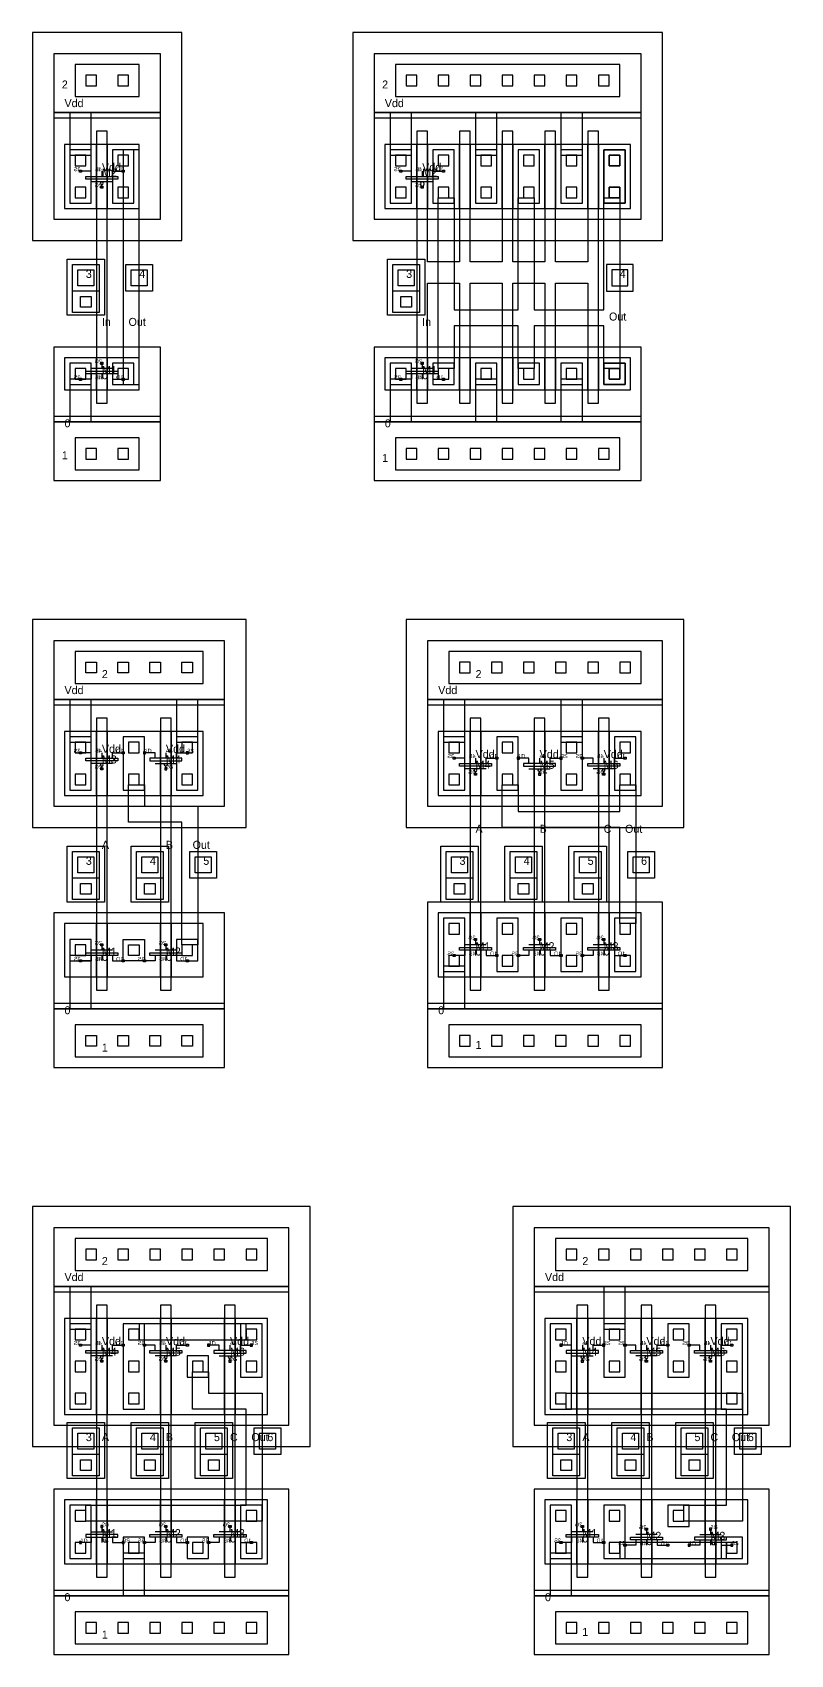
# Model space of a CAD drawing. Extents: x -4 to 794, y 0 to 644.
# Drawn here: x 6 to 148, y 340 to 644 of the extents above; entities that cross this region are included whole.
import ezdxf

# ---------------------------------------------------------------- set-up
doc = ezdxf.new("R2010")
doc.units = 0
for name, color, linetype in [('LAYER1', 7, 'CONTINUOUS'), ('LAYER10', 7, 'CONTINUOUS'), ('LAYER25', 7, 'CONTINUOUS'), ('LAYER4', 7, 'CONTINUOUS'), ('LAYER42', 7, 'CONTINUOUS'), ('LAYER43', 7, 'CONTINUOUS'), ('LAYER44', 7, 'CONTINUOUS'), ('LAYER45', 7, 'CONTINUOUS'), ('LAYER46', 7, 'CONTINUOUS'), ('LAYER49', 7, 'CONTINUOUS'), ('LAYER5', 7, 'CONTINUOUS'), ('LAYER50', 7, 'CONTINUOUS'), ('LAYER51', 7, 'CONTINUOUS'), ('LAYER6', 7, 'CONTINUOUS'), ('LAYER8', 7, 'CONTINUOUS'), ('LAYER9', 7, 'CONTINUOUS')]:
    doc.layers.add(name, color=color, linetype=linetype)

# ---------------------------------------------------------------- blocks, each defined once
blk = doc.blocks.new('CCM1_1')
at = {"layer": 'LAYER25'}
blk.add_lwpolyline([(-1, -1), (1, -1), (1, 1), (-1, 1), (-1, -1)], dxfattribs=at)
at = {"layer": 'LAYER49'}
blk.add_lwpolyline([(-2, -2), (2, -2), (2, 2), (-2, 2), (-2, -2)], dxfattribs=at)
blk = doc.blocks.new('CCM1_2')
at = {"layer": 'LAYER25'}
for points in [[(-1, 5), (1, 5), (1, 7), (-1, 7), (-1, 5)], [(-1, -1), (1, -1), (1, 1), (-1, 1), (-1, -1)]]:
    blk.add_lwpolyline(points, dxfattribs=at)
at = {"layer": 'LAYER49'}
blk.add_lwpolyline([(-2, -2), (2, -2), (2, 8), (-2, 8), (-2, -2)], dxfattribs=at)
blk = doc.blocks.new('CCM1_3')
at = {"layer": 'LAYER25'}
for points in [[(-1, 11), (1, 11), (1, 13), (-1, 13), (-1, 11)], [(-1, 5), (1, 5), (1, 7), (-1, 7), (-1, 5)], [(-1, -1), (1, -1), (1, 1), (-1, 1), (-1, -1)]]:
    blk.add_lwpolyline(points, dxfattribs=at)
at = {"layer": 'LAYER49'}
blk.add_lwpolyline([(-2, -2), (2, -2), (2, 14), (-2, 14), (-2, -2)], dxfattribs=at)
blk = doc.blocks.new('CCONT')
at = {"layer": 'LAYER25'}
blk.add_lwpolyline([(-1, -1), (1, -1), (1, 1), (-1, 1), (-1, -1)], dxfattribs=at)
blk = doc.blocks.new('CONT')
at = {"layer": 'LAYER25'}
blk.add_lwpolyline([(-1, -1), (1, -1), (1, 1), (-1, 1), (-1, -1)], dxfattribs=at)
blk = doc.blocks.new('M1V1M2')
at = {"layer": 'LAYER49'}
blk.add_lwpolyline([(-2.5, -2.5), (2.5, -2.5), (2.5, 2.5), (-2.5, 2.5), (-2.5, -2.5)], dxfattribs=at)
at = {"layer": 'LAYER50'}
blk.add_lwpolyline([(-1.5, -1.5), (1.5, -1.5), (1.5, 1.5), (-1.5, 1.5), (-1.5, -1.5)], dxfattribs=at)
at = {"layer": 'LAYER51'}
blk.add_lwpolyline([(-2.5, -2.5), (2.5, -2.5), (2.5, 2.5), (-2.5, 2.5), (-2.5, -2.5)], dxfattribs=at)
blk = doc.blocks.new('NMOS2X12_TOK')
at = {"layer": 'LAYER1'}
for points in [[(-2, 0), (-2, -1), (-4, -1)], [(-3, 0), (3, 0), (3, 0.5), (-3, 0.5), (-3, 0)], [(-2, 1), (2, 1)], [(0, 2), (0, 1)], [(0, 0), (0, -1)], [(2, 0), (2, -1), (4, -1)]]:
    blk.add_lwpolyline(points, dxfattribs=at)
at = {"layer": 'LAYER8'}
blk.add_lwpolyline([(-0.2, 1.8), (0.2, 1.8), (0.2, 2.2), (-0.2, 2.2), (-0.2, 1.8)], dxfattribs=at)
at = {"layer": 'LAYER9'}
for points in [[(-4.2, -1.2), (-3.8, -1.2), (-3.8, -0.8), (-4.2, -0.8), (-4.2, -1.2)], [(3.8, -1.2), (4.2, -1.2), (4.2, -0.8), (3.8, -0.8), (3.8, -1.2)]]:
    blk.add_lwpolyline(points, dxfattribs=at)
at = {"layer": 'LAYER5'}
for s, p in [('2G', (0, 2)), ('1D', (-4, -1)), ('4B', (0, -1)), ('3S', (4, -1))]:
    blk.add_text(s, height=0.75, dxfattribs=at).set_placement(p)
blk = doc.blocks.new('P1CCM1V1M2')
at = {"layer": 'LAYER25'}
blk.add_lwpolyline([(-1, -5.5), (1, -5.5), (1, -3.5), (-1, -3.5), (-1, -5.5)], dxfattribs=at)
at = {"layer": 'LAYER46'}
blk.add_lwpolyline([(-3.5, -7), (3.5, -7), (3.5, 3.5), (-3.5, 3.5), (-3.5, -7)], dxfattribs=at)
at = {"layer": 'LAYER49'}
blk.add_lwpolyline([(-2.5, -6.5), (2.5, -6.5), (2.5, 2.5), (-2.5, 2.5), (-2.5, -6.5)], dxfattribs=at)
at = {"layer": 'LAYER50'}
blk.add_lwpolyline([(-1.5, -1.5), (1.5, -1.5), (1.5, 1.5), (-1.5, 1.5), (-1.5, -1.5)], dxfattribs=at)
at = {"layer": 'LAYER51'}
blk.add_lwpolyline([(-2.5, -2.5), (2.5, -2.5), (2.5, 2.5), (-2.5, 2.5), (-2.5, -2.5)], dxfattribs=at)
blk = doc.blocks.new('PMOS2X18_TOK')
at = {"layer": 'LAYER1'}
for points in [[(-2, 0), (-2, 1), (-4, 1)], [(-3, -0.5), (3, -0.5), (3, 0), (-3, 0), (-3, -0.5)], [(0, 1), (0, 0)], [(2, 0), (2, 1), (4, 1)], [(-2, -1), (2, -1)], [(0, -1.5), (-0.18, -1.43), (-0.25, -1.25), (-0.18, -1.07), (0, -1), (0.18, -1.07), (0.25, -1.25), (0.18, -1.43), (0, -1.5)], [(0, -2), (0, -1.5)]]:
    blk.add_lwpolyline(points, dxfattribs=at)
at = {"layer": 'LAYER10'}
for points in [[(-4.2, 0.8), (-3.8, 0.8), (-3.8, 1.2), (-4.2, 1.2), (-4.2, 0.8)], [(3.8, 0.8), (4.2, 0.8), (4.2, 1.2), (3.8, 1.2), (3.8, 0.8)]]:
    blk.add_lwpolyline(points, dxfattribs=at)
at = {"layer": 'LAYER8'}
blk.add_lwpolyline([(-0.2, -2.2), (0.2, -2.2), (0.2, -1.8), (-0.2, -1.8), (-0.2, -2.2)], dxfattribs=at)
at = {"layer": 'LAYER5'}
for s, p in [('1D', (-4, 1)), ('4B', (0, 1)), ('3S', (4, 1)), ('2G', (0, -2))]:
    blk.add_text(s, height=0.75, dxfattribs=at).set_placement(p)
blk = doc.blocks.new('1A2ON1')
at = {"layer": 'LAYER10'}
for points in [[(2, 45), (8, 45), (8, 63), (2, 63), (2, 45)], [(10, 45), (20, 45), (20, 63), (10, 63), (10, 45)], [(22, 45), (32, 45), (32, 63), (22, 63), (22, 45)], [(34, 45), (40, 45), (40, 63), (34, 63), (34, 45)]]:
    blk.add_lwpolyline(points, dxfattribs=at)
at = {"layer": 'LAYER42'}
blk.add_lwpolyline([(-4, 39), (48, 39), (48, 84), (-4, 84), (-4, 39)], dxfattribs=at)
at = {"layer": 'LAYER43'}
for points in [[(4, 72), (40, 72), (40, 78), (4, 78), (4, 72)], [(2, 63), (2, 45), (40, 45), (40, 51), (40, 63), (2, 63)], [(2, 17), (40, 17), (40, 29), (2, 29), (2, 17)], [(4, 2), (40, 2), (40, 8), (4, 8), (4, 2)]]:
    blk.add_lwpolyline(points, dxfattribs=at)
at = {"layer": 'LAYER44'}
for points in [[(0, 43), (44, 43), (44, 69), (0, 69), (0, 43)], [(0, 0), (44, 0), (44, 11), (0, 11), (0, 0)]]:
    blk.add_lwpolyline(points, dxfattribs=at)
at = {"layer": 'LAYER45'}
for points in [[(0, 69), (44, 69), (44, 80), (0, 80), (0, 69)], [(0, 11), (44, 11), (44, 31), (0, 31), (0, 11)]]:
    blk.add_lwpolyline(points, dxfattribs=at)
at = {"layer": 'LAYER46'}
for points in [[(8, 65.5), (8, 14.5), (10, 14.5), (10, 65.5), (8, 65.5)], [(22, 65.5), (20, 65.5), (20, 14.5), (22, 14.5), (22, 65.5)], [(34, 65.5), (32, 65.5), (32, 14.5), (34, 14.5), (34, 65.5)]]:
    blk.add_lwpolyline(points, dxfattribs=at)
at = {"layer": 'LAYER49'}
for points in [[(0, 68), (44, 68), (44, 80), (0, 80), (0, 68)], [(13, 61), (17, 61), (17, 69), (13, 69), (13, 61)], [(6, 49), (39, 49), (39, 25), (28, 25), (28, 28), (36, 28), (36, 46), (6, 46), (6, 49)], [(3, 11), (7, 11), (7, 19), (3, 19), (3, 11)], [(16, 18), (36, 18), (36, 21), (16, 21), (16, 18)], [(0, 0), (44, 0), (44, 12), (0, 12), (0, 0)]]:
    blk.add_lwpolyline(points, dxfattribs=at)
at = {"layer": 'LAYER9'}
for points in [[(2, 17), (8, 17), (8, 29), (2, 29), (2, 17)], [(10, 17), (20, 17), (20, 29), (10, 29), (10, 17)], [(22, 17), (32, 17), (32, 29), (22, 29), (22, 17)], [(34, 17), (40, 17), (40, 29), (34, 29), (34, 17)]]:
    blk.add_lwpolyline(points, dxfattribs=at)
for name, p in [('CCONT', (7, 75)), ('CONT', (13, 75)), ('CONT', (19, 75)), ('CONT', (25, 75)), ('CONT', (31, 75)), ('CONT', (37, 75)), ('CCM1_3', (5, 48)), ('CCM1_2', (15, 54)), ('CCM1_2', (27, 54)), ('CCM1_3', (37, 48)), ('PMOS2X18_TOK', (9, 57)), ('CCM1_2', (5, 20)), ('CCM1_2', (15, 20)), ('CCM1_1', (27, 26)), ('NMOS2X12_TOK', (33, 21.5)), ('CCM1_1', (37, 20)), ('CCONT', (7, 5)), ('CONT', (13, 5)), ('CONT', (19, 5)), ('CONT', (25, 5)), ('CONT', (31, 5)), ('CONT', (37, 5))]:
    blk.add_blockref(name, p)
at = {"xscale": -1}
for name, p in [('PMOS2X18_TOK', (21, 57)), ('PMOS2X18_TOK', (33, 57)), ('P1CCM1V1M2', (6, 40)), ('P1CCM1V1M2', (18, 40)), ('P1CCM1V1M2', (30, 40)), ('M1V1M2', (40, 40)), ('NMOS2X12_TOK', (9, 22)), ('NMOS2X12_TOK', (21, 21.5))]:
    blk.add_blockref(name, p, dxfattribs=at)
at = {"layer": 'LAYER4'}
for s, p in [('Vdd', (2, 70)), ('Vdd', (9, 58)), ('Vdd', (21, 58)), ('Vdd', (33, 58)), ('A', (9, 40)), ('B', (21, 40)), ('C', (33, 40)), ('Out', (37, 40)), ('0', (9, 21)), ('0', (21, 20.5)), ('0', (33, 20.5)), ('0', (2, 10))]:
    blk.add_text(s, height=1.5, dxfattribs=at).set_placement(p)
at = {"layer": 'LAYER5'}
for s, p in [('2', (9, 73)), ('3', (6, 40)), ('4', (18, 40)), ('5', (30, 40)), ('6', (40, 40)), ('1', (9, 3.5))]:
    blk.add_text(s, height=1.5, dxfattribs=at).set_placement(p)
at = {"layer": 'LAYER6'}
for s, p in [('M4', (9, 56)), ('M5', (21, 56)), ('M6', (33, 56)), ('M1', (9, 22)), ('M2', (21, 21.5)), ('M3', (33, 21.5))]:
    blk.add_text(s, height=1.5, dxfattribs=at).set_placement(p)
blk = doc.blocks.new('1O2AN1')
at = {"layer": 'LAYER10'}
for points in [[(2, 45), (8, 45), (8, 63), (2, 63), (2, 45)], [(10, 45), (20, 45), (20, 63), (10, 63), (10, 45)], [(22, 45), (32, 45), (32, 63), (22, 63), (22, 45)], [(34, 45), (40, 45), (40, 63), (34, 63), (34, 45)]]:
    blk.add_lwpolyline(points, dxfattribs=at)
at = {"layer": 'LAYER42'}
blk.add_lwpolyline([(-4, 39), (48, 39), (48, 84), (-4, 84), (-4, 39)], dxfattribs=at)
at = {"layer": 'LAYER43'}
for points in [[(4, 72), (40, 72), (40, 78), (4, 78), (4, 72)], [(2, 45), (40, 45), (40, 63), (2, 63), (2, 45)], [(2, 17), (40, 17), (40, 29), (2, 29), (2, 17)], [(4, 2), (40, 2), (40, 8), (4, 8), (4, 2)]]:
    blk.add_lwpolyline(points, dxfattribs=at)
at = {"layer": 'LAYER44'}
for points in [[(0, 43), (44, 43), (44, 69), (0, 69), (0, 43)], [(0, 0), (44, 0), (44, 11), (0, 11), (0, 0)]]:
    blk.add_lwpolyline(points, dxfattribs=at)
at = {"layer": 'LAYER45'}
for points in [[(0, 69), (44, 69), (44, 80), (0, 80), (0, 69)], [(0, 11), (44, 11), (44, 31), (0, 31), (0, 11)]]:
    blk.add_lwpolyline(points, dxfattribs=at)
at = {"layer": 'LAYER46'}
for points in [[(8, 65.5), (8, 14.5), (10, 14.5), (10, 65.5), (8, 65.5)], [(22, 65.5), (20, 65.5), (20, 14.5), (22, 14.5), (22, 65.5)], [(34, 65.5), (32, 65.5), (32, 14.5), (34, 14.5), (34, 65.5)]]:
    blk.add_lwpolyline(points, dxfattribs=at)
at = {"layer": 'LAYER49'}
for points in [[(0, 68), (44, 68), (44, 80), (0, 80), (0, 68)], [(3, 61), (7, 61), (7, 69), (3, 69), (3, 61)], [(16, 59), (36, 59), (36, 62), (16, 62), (16, 59)], [(26, 53), (29, 53), (29, 49), (39, 49), (39, 25), (6, 25), (6, 28), (36, 28), (36, 46), (26, 46), (26, 53)], [(13, 11), (17, 11), (17, 19), (13, 19), (13, 11)], [(0, 0), (44, 0), (44, 12), (0, 12), (0, 0)]]:
    blk.add_lwpolyline(points, dxfattribs=at)
at = {"layer": 'LAYER9'}
for points in [[(2, 17), (8, 17), (8, 29), (2, 29), (2, 17)], [(10, 17), (20, 17), (20, 29), (10, 29), (10, 17)], [(22, 17), (32, 17), (32, 29), (22, 29), (22, 17)], [(34, 17), (40, 17), (40, 29), (34, 29), (34, 17)]]:
    blk.add_lwpolyline(points, dxfattribs=at)
for name, p in [('CCONT', (7, 75)), ('CONT', (13, 75)), ('CONT', (19, 75)), ('CONT', (25, 75)), ('CONT', (31, 75)), ('CONT', (37, 75)), ('CCM1_3', (5, 48)), ('CCM1_3', (15, 48)), ('CCM1_2', (37, 54)), ('PMOS2X18_TOK', (33, 57)), ('CCM1_1', (27, 54)), ('CCM1_2', (5, 20)), ('CCM1_2', (37, 20)), ('NMOS2X12_TOK', (9, 22)), ('CCM1_1', (15, 20)), ('CCM1_1', (27, 20)), ('CCONT', (7, 5)), ('CONT', (13, 5)), ('CONT', (19, 5)), ('CONT', (25, 5)), ('CONT', (31, 5)), ('CONT', (37, 5))]:
    blk.add_blockref(name, p)
at = {"xscale": -1}
for name, p in [('PMOS2X18_TOK', (9, 57)), ('PMOS2X18_TOK', (21, 57)), ('P1CCM1V1M2', (6, 40)), ('P1CCM1V1M2', (18, 40)), ('P1CCM1V1M2', (30, 40)), ('M1V1M2', (40, 40)), ('NMOS2X12_TOK', (21, 22)), ('NMOS2X12_TOK', (33, 22))]:
    blk.add_blockref(name, p, dxfattribs=at)
at = {"layer": 'LAYER4'}
for s, p in [('Vdd', (2, 70)), ('Vdd', (9, 58)), ('Vdd', (21, 58)), ('Vdd', (33, 58)), ('A', (9, 40)), ('B', (21, 40)), ('C', (33, 40)), ('Out', (37, 40)), ('0', (9, 21)), ('0', (21, 21)), ('0', (33, 21)), ('0', (2, 10))]:
    blk.add_text(s, height=1.5, dxfattribs=at).set_placement(p)
at = {"layer": 'LAYER5'}
for s, p in [('2', (9, 73)), ('3', (6, 40)), ('4', (18, 40)), ('5', (30, 40)), ('6', (40, 40)), ('1', (9, 3))]:
    blk.add_text(s, height=1.5, dxfattribs=at).set_placement(p)
at = {"layer": 'LAYER6'}
for s, p in [('M4', (9, 56)), ('M5', (21, 56)), ('M6', (33, 56)), ('M1', (9, 22)), ('M2', (21, 22)), ('M3', (33, 22))]:
    blk.add_text(s, height=1.5, dxfattribs=at).set_placement(p)
blk = doc.blocks.new('NMOS2X10_TOK')
at = {"layer": 'LAYER1'}
for points in [[(-2, 0), (-2, -1), (-4, -1)], [(-3, 0), (3, 0), (3, 0.5), (-3, 0.5), (-3, 0)], [(-2, 1), (2, 1)], [(0, 2), (0, 1)], [(0, 0), (0, -1)], [(2, 0), (2, -1), (4, -1)]]:
    blk.add_lwpolyline(points, dxfattribs=at)
at = {"layer": 'LAYER8'}
blk.add_lwpolyline([(-0.2, 1.8), (0.2, 1.8), (0.2, 2.2), (-0.2, 2.2), (-0.2, 1.8)], dxfattribs=at)
at = {"layer": 'LAYER9'}
for points in [[(-4.2, -1.2), (-3.8, -1.2), (-3.8, -0.8), (-4.2, -0.8), (-4.2, -1.2)], [(3.8, -1.2), (4.2, -1.2), (4.2, -0.8), (3.8, -0.8), (3.8, -1.2)]]:
    blk.add_lwpolyline(points, dxfattribs=at)
at = {"layer": 'LAYER5'}
for s, p in [('2G', (0, 2)), ('1D', (-4, -1)), ('4B', (0, -1)), ('3S', (4, -1))]:
    blk.add_text(s, height=0.75, dxfattribs=at).set_placement(p)
blk = doc.blocks.new('PMOS2X12_TOK')
at = {"layer": 'LAYER1'}
for points in [[(-2, 0), (-2, 1), (-4, 1)], [(-3, -0.5), (3, -0.5), (3, 0), (-3, 0), (-3, -0.5)], [(0, 1), (0, 0)], [(2, 0), (2, 1), (4, 1)], [(-2, -1), (2, -1)], [(0, -1.5), (-0.18, -1.43), (-0.25, -1.25), (-0.18, -1.07), (0, -1), (0.18, -1.07), (0.25, -1.25), (0.18, -1.43), (0, -1.5)], [(0, -2), (0, -1.5)]]:
    blk.add_lwpolyline(points, dxfattribs=at)
at = {"layer": 'LAYER10'}
for points in [[(-4.2, 0.8), (-3.8, 0.8), (-3.8, 1.2), (-4.2, 1.2), (-4.2, 0.8)], [(3.8, 0.8), (4.2, 0.8), (4.2, 1.2), (3.8, 1.2), (3.8, 0.8)]]:
    blk.add_lwpolyline(points, dxfattribs=at)
at = {"layer": 'LAYER8'}
blk.add_lwpolyline([(-0.2, -2.2), (0.2, -2.2), (0.2, -1.8), (-0.2, -1.8), (-0.2, -2.2)], dxfattribs=at)
at = {"layer": 'LAYER5'}
for s, p in [('1D', (-4, 1)), ('4B', (0, 1)), ('3S', (4, 1)), ('2G', (0, -2))]:
    blk.add_text(s, height=0.75, dxfattribs=at).set_placement(p)
blk = doc.blocks.new('2NAND1')
at = {"layer": 'LAYER10'}
for points in [[(2, 51), (8, 51), (8, 63), (2, 63), (2, 51)], [(10, 51), (20, 51), (20, 63), (10, 63), (10, 51)], [(22, 51), (28, 51), (28, 63), (22, 63), (22, 51)]]:
    blk.add_lwpolyline(points, dxfattribs=at)
at = {"layer": 'LAYER42'}
blk.add_lwpolyline([(-4, 45), (36, 45), (36, 84), (-4, 84), (-4, 45)], dxfattribs=at)
at = {"layer": 'LAYER43'}
for points in [[(4, 72), (28, 72), (28, 78), (4, 78), (4, 72)], [(2, 51), (28, 51), (28, 63), (2, 63), (2, 51)], [(2, 17), (28, 17), (28, 27), (2, 27), (2, 17)], [(4, 2), (28, 2), (28, 8), (4, 8), (4, 2)]]:
    blk.add_lwpolyline(points, dxfattribs=at)
at = {"layer": 'LAYER44'}
for points in [[(0, 49), (32, 49), (32, 69), (0, 69), (0, 49)], [(0, 0), (32, 0), (32, 11), (0, 11), (0, 0)]]:
    blk.add_lwpolyline(points, dxfattribs=at)
at = {"layer": 'LAYER45'}
for points in [[(0, 69), (32, 69), (32, 80), (0, 80), (0, 69)], [(0, 11), (32, 11), (32, 29), (0, 29), (0, 11)]]:
    blk.add_lwpolyline(points, dxfattribs=at)
at = {"layer": 'LAYER46'}
for points in [[(8, 65.5), (8, 14.5), (10, 14.5), (10, 65.5), (8, 65.5)], [(20, 65.5), (20, 14.5), (22, 14.5), (22, 30), (22, 47), (22, 65.5), (20, 65.5)]]:
    blk.add_lwpolyline(points, dxfattribs=at)
at = {"layer": 'LAYER49'}
for points in [[(0, 68), (32, 68), (32, 80), (0, 80), (0, 68)], [(3, 61), (7, 61), (7, 69), (3, 69), (3, 61)], [(23, 61), (27, 61), (27, 69), (23, 69), (23, 61)], [(14, 53), (17, 53), (17, 49), (27, 49), (27, 23), (24, 23), (24, 46), (14, 46), (14, 53)], [(3, 11), (7, 11), (7, 21), (3, 21), (3, 11)], [(0, 0), (32, 0), (32, 12), (0, 12), (0, 0)]]:
    blk.add_lwpolyline(points, dxfattribs=at)
at = {"layer": 'LAYER9'}
for points in [[(2, 17), (8, 17), (8, 27), (2, 27), (2, 17)], [(10, 17), (20, 17), (20, 27), (10, 27), (10, 17)], [(22, 17), (28, 17), (28, 27), (22, 27), (22, 17)]]:
    blk.add_lwpolyline(points, dxfattribs=at)
at = {"xscale": -1}
for name, p in [('CCONT', (7, 75)), ('CONT', (13, 75)), ('CONT', (19, 75)), ('CONT', (25, 75)), ('PMOS2X12_TOK', (9, 58)), ('P1CCM1V1M2', (6, 38)), ('P1CCM1V1M2', (18, 38)), ('M1V1M2', (28, 38)), ('NMOS2X10_TOK', (9, 21)), ('CCM1_1', (15, 22)), ('NMOS2X10_TOK', (21, 21)), ('CCONT', (7, 5)), ('CONT', (13, 5)), ('CONT', (19, 5)), ('CONT', (25, 5))]:
    blk.add_blockref(name, p, dxfattribs=at)
for name, p in [('CCM1_2', (5, 54)), ('CCM1_2', (15, 54)), ('CCM1_2', (25, 54)), ('PMOS2X12_TOK', (21, 58)), ('CCM1_1', (5, 22)), ('CCM1_1', (25, 22))]:
    blk.add_blockref(name, p)
at = {"layer": 'LAYER4'}
for s, p in [('Vdd', (2, 70)), ('Vdd', (9, 59)), ('Vdd', (21, 59)), ('A', (9, 41)), ('B', (21, 41)), ('Out', (26, 41)), ('0', (9, 20)), ('0', (21, 20)), ('0', (2, 10))]:
    blk.add_text(s, height=1.5, dxfattribs=at).set_placement(p)
at = {"layer": 'LAYER5'}
for s, p in [('2', (9, 73)), ('3', (6, 38)), ('4', (18, 38)), ('5', (28, 38)), ('1', (9, 3))]:
    blk.add_text(s, height=1.5, dxfattribs=at).set_placement(p)
at = {"layer": 'LAYER6'}
for s, p in [('M3', (9, 57)), ('M4', (21, 57)), ('M1', (9, 21)), ('M2', (21, 21))]:
    blk.add_text(s, height=1.5, dxfattribs=at).set_placement(p)
blk = doc.blocks.new('3NAND1')
at = {"layer": 'LAYER10'}
for points in [[(2, 51), (8, 51), (8, 63), (2, 63), (2, 51)], [(10, 51), (20, 51), (20, 63), (10, 63), (10, 51)], [(22, 51), (32, 51), (32, 63), (22, 63), (22, 51)], [(34, 51), (40, 51), (40, 63), (34, 63), (34, 51)]]:
    blk.add_lwpolyline(points, dxfattribs=at)
at = {"layer": 'LAYER42'}
blk.add_lwpolyline([(-4, 45), (48, 45), (48, 84), (-4, 84), (-4, 45)], dxfattribs=at)
at = {"layer": 'LAYER43'}
for points in [[(4, 72), (40, 72), (40, 78), (4, 78), (4, 72)], [(2, 51), (40, 51), (40, 63), (2, 63), (2, 51)], [(2, 17), (40, 17), (40, 29), (2, 29), (2, 17)], [(4, 2), (40, 2), (40, 8), (4, 8), (4, 2)]]:
    blk.add_lwpolyline(points, dxfattribs=at)
at = {"layer": 'LAYER44'}
for points in [[(0, 49), (44, 49), (44, 69), (0, 69), (0, 49)], [(0, 0), (44, 0), (44, 11), (0, 11), (0, 0)]]:
    blk.add_lwpolyline(points, dxfattribs=at)
at = {"layer": 'LAYER45'}
for points in [[(0, 69), (44, 69), (44, 80), (0, 80), (0, 69)], [(0, 11), (44, 11), (44, 31), (0, 31), (0, 11)]]:
    blk.add_lwpolyline(points, dxfattribs=at)
at = {"layer": 'LAYER46'}
for points in [[(8, 65.5), (8, 14.5), (10, 14.5), (10, 65.5), (8, 65.5)], [(22, 65.5), (20, 65.5), (20, 14.5), (22, 14.5), (22, 65.5)], [(34, 65.5), (32, 65.5), (32, 14.5), (34, 14.5), (34, 65.5)]]:
    blk.add_lwpolyline(points, dxfattribs=at)
at = {"layer": 'LAYER49'}
for points in [[(0, 68), (44, 68), (44, 80), (0, 80), (0, 68)], [(3, 61), (7, 61), (7, 69), (3, 69), (3, 61)], [(25, 61), (29, 61), (29, 69), (25, 69), (25, 61)], [(14, 53), (17, 53), (17, 48), (36, 48), (36, 53), (39, 53), (39, 27), (36, 27), (36, 45), (14, 45), (14, 53)], [(3, 11), (7, 11), (7, 19), (3, 19), (3, 11)], [(0, 0), (44, 0), (44, 12), (0, 12), (0, 0)]]:
    blk.add_lwpolyline(points, dxfattribs=at)
at = {"layer": 'LAYER9'}
for points in [[(2, 17), (8, 17), (8, 29), (2, 29), (2, 17)], [(10, 17), (20, 17), (20, 29), (10, 29), (10, 17)], [(22, 17), (32, 17), (32, 29), (22, 29), (22, 17)], [(34, 17), (40, 17), (40, 29), (34, 29), (34, 17)]]:
    blk.add_lwpolyline(points, dxfattribs=at)
for name, p in [('CCONT', (7, 75)), ('CONT', (13, 75)), ('CONT', (19, 75)), ('CONT', (25, 75)), ('CONT', (31, 75)), ('CONT', (37, 75)), ('CCM1_2', (5, 54)), ('CCM1_2', (15, 54)), ('CCM1_2', (27, 54)), ('CCM1_2', (37, 54)), ('PMOS2X12_TOK', (21, 57)), ('CCM1_2', (5, 20)), ('CCM1_2', (15, 20)), ('CCM1_2', (27, 20)), ('CCM1_2', (37, 20)), ('CCONT', (7, 5)), ('CONT', (13, 5)), ('CONT', (19, 5)), ('CONT', (25, 5)), ('CONT', (31, 5)), ('CONT', (37, 5))]:
    blk.add_blockref(name, p)
at = {"xscale": -1}
for name, p in [('PMOS2X12_TOK', (9, 57)), ('PMOS2X12_TOK', (33, 57)), ('P1CCM1V1M2', (6, 38)), ('P1CCM1V1M2', (18, 38)), ('P1CCM1V1M2', (30, 38)), ('M1V1M2', (40, 38)), ('NMOS2X12_TOK', (9, 22)), ('NMOS2X12_TOK', (21, 22)), ('NMOS2X12_TOK', (33, 22))]:
    blk.add_blockref(name, p, dxfattribs=at)
at = {"layer": 'LAYER4'}
for s, p in [('Vdd', (2, 70)), ('Vdd', (9, 58)), ('Vdd', (21, 58)), ('Vdd', (33, 58)), ('A', (9, 44)), ('B', (21, 44)), ('C', (33, 44)), ('Out', (37, 44)), ('0', (9, 21)), ('0', (21, 21)), ('0', (33, 21)), ('0', (2, 10))]:
    blk.add_text(s, height=1.5, dxfattribs=at).set_placement(p)
at = {"layer": 'LAYER5'}
for s, p in [('2', (9, 73)), ('3', (6, 38)), ('6', (40, 38)), ('4', (18, 38)), ('5', (30, 38)), ('1', (9, 3.5))]:
    blk.add_text(s, height=1.5, dxfattribs=at).set_placement(p)
at = {"layer": 'LAYER6'}
for s, p in [('M4', (9, 56)), ('M5', (21, 56)), ('M6', (33, 56)), ('M1', (9, 22)), ('M2', (21, 22)), ('M3', (33, 22))]:
    blk.add_text(s, height=1.5, dxfattribs=at).set_placement(p)
blk = doc.blocks.new('NMOS2X6_TOK')
at = {"layer": 'LAYER1'}
for points in [[(-2, 0), (-2, -1), (-4, -1)], [(-3, 0), (3, 0), (3, 0.5), (-3, 0.5), (-3, 0)], [(-2, 1), (2, 1)], [(0, 2), (0, 1)], [(0, 0), (0, -1)], [(2, 0), (2, -1), (4, -1)]]:
    blk.add_lwpolyline(points, dxfattribs=at)
at = {"layer": 'LAYER8'}
blk.add_lwpolyline([(-0.2, 1.8), (0.2, 1.8), (0.2, 2.2), (-0.2, 2.2), (-0.2, 1.8)], dxfattribs=at)
at = {"layer": 'LAYER9'}
for points in [[(-4.2, -1.2), (-3.8, -1.2), (-3.8, -0.8), (-4.2, -0.8), (-4.2, -1.2)], [(3.8, -1.2), (4.2, -1.2), (4.2, -0.8), (3.8, -0.8), (3.8, -1.2)]]:
    blk.add_lwpolyline(points, dxfattribs=at)
at = {"layer": 'LAYER5'}
for s, p in [('2G', (0, 2)), ('1D', (-4, -1)), ('4B', (0, -1)), ('3S', (4, -1))]:
    blk.add_text(s, height=0.75, dxfattribs=at).set_placement(p)
blk = doc.blocks.new('INV1')
at = {"layer": 'LAYER10'}
for points in [[(2, 51), (8, 51), (8, 63), (2, 63), (2, 51)], [(10, 51), (16, 51), (16, 63), (10, 63), (10, 51)]]:
    blk.add_lwpolyline(points, dxfattribs=at)
at = {"layer": 'LAYER42'}
blk.add_lwpolyline([(-4, 45), (24, 45), (24, 84), (-4, 84), (-4, 45)], dxfattribs=at)
at = {"layer": 'LAYER43'}
for points in [[(4, 72), (16, 72), (16, 78), (4, 78), (4, 72)], [(2, 51), (16, 51), (16, 63), (2, 63), (2, 51)], [(2, 17), (16, 17), (16, 23), (2, 23), (2, 17)], [(4, 2), (16, 2), (16, 8), (4, 8), (4, 2)]]:
    blk.add_lwpolyline(points, dxfattribs=at)
at = {"layer": 'LAYER44'}
for points in [[(0, 49), (20, 49), (20, 69), (0, 69), (0, 49)], [(0, 0), (20, 0), (20, 11), (0, 11), (0, 0)]]:
    blk.add_lwpolyline(points, dxfattribs=at)
at = {"layer": 'LAYER45'}
for points in [[(0, 69), (20, 69), (20, 80), (0, 80), (0, 69)], [(0, 11), (20, 11), (20, 25), (0, 25), (0, 11)]]:
    blk.add_lwpolyline(points, dxfattribs=at)
at = {"layer": 'LAYER46'}
blk.add_lwpolyline([(8, 65.5), (8, 14.5), (10, 14.5), (10, 65.5), (8, 65.5)], dxfattribs=at)
at = {"layer": 'LAYER49'}
for points in [[(0, 68), (20, 68), (20, 80), (0, 80), (0, 68)], [(3, 61), (7, 61), (7, 69), (3, 69), (3, 61)], [(13, 18), (16, 18), (16, 62), (13, 62), (13, 18)], [(3, 11), (7, 11), (7, 19), (3, 19), (3, 11)], [(0, 0), (20, 0), (20, 12), (0, 12), (0, 0)]]:
    blk.add_lwpolyline(points, dxfattribs=at)
at = {"layer": 'LAYER9'}
for points in [[(2, 17), (8, 17), (8, 23), (2, 23), (2, 17)], [(10, 17), (16, 17), (16, 23), (10, 23), (10, 17)]]:
    blk.add_lwpolyline(points, dxfattribs=at)
for name, p in [('CCONT', (7, 75)), ('CONT', (13, 75)), ('CCM1_2', (5, 54)), ('CCM1_2', (13, 54)), ('CCM1_1', (5, 20)), ('CCM1_1', (13, 20)), ('CCONT', (7, 5)), ('CONT', (13, 5))]:
    blk.add_blockref(name, p)
at = {"xscale": -1}
for name, p in [('PMOS2X12_TOK', (9, 57)), ('P1CCM1V1M2', (6, 38)), ('M1V1M2', (16, 38)), ('NMOS2X6_TOK', (9, 20))]:
    blk.add_blockref(name, p, dxfattribs=at)
at = {"layer": 'LAYER4'}
for s, p in [('Vdd', (2, 70)), ('Vdd', (9, 58)), ('In', (9, 29)), ('Out', (14, 29)), ('0', (9, 19)), ('0', (2, 10))]:
    blk.add_text(s, height=1.5, dxfattribs=at).set_placement(p)
at = {"layer": 'LAYER5'}
for s, p in [('2', (1.5, 73.5)), ('3', (6, 38)), ('4', (16, 38)), ('1', (1.5, 4))]:
    blk.add_text(s, height=1.5, dxfattribs=at).set_placement(p)
at = {"layer": 'LAYER6'}
for s, p in [('M2', (9, 57)), ('M1', (9, 20))]:
    blk.add_text(s, height=1.5, dxfattribs=at).set_placement(p)
blk = doc.blocks.new('NMOS2X30_TOK')
at = {"layer": 'LAYER1'}
for points in [[(-2, 0), (-2, -1), (-4, -1)], [(-3, 0), (3, 0), (3, 0.5), (-3, 0.5), (-3, 0)], [(-2, 1), (2, 1)], [(0, 2), (0, 1)], [(0, 0), (0, -1)], [(2, 0), (2, -1), (4, -1)]]:
    blk.add_lwpolyline(points, dxfattribs=at)
at = {"layer": 'LAYER8'}
blk.add_lwpolyline([(-0.2, 1.8), (0.2, 1.8), (0.2, 2.2), (-0.2, 2.2), (-0.2, 1.8)], dxfattribs=at)
at = {"layer": 'LAYER9'}
for points in [[(-4.2, -1.2), (-3.8, -1.2), (-3.8, -0.8), (-4.2, -0.8), (-4.2, -1.2)], [(3.8, -1.2), (4.2, -1.2), (4.2, -0.8), (3.8, -0.8), (3.8, -1.2)]]:
    blk.add_lwpolyline(points, dxfattribs=at)
at = {"layer": 'LAYER5'}
for s, p in [('2G', (0, 2)), ('1D', (-4, -1)), ('4B', (0, -1)), ('3S', (4, -1))]:
    blk.add_text(s, height=0.75, dxfattribs=at).set_placement(p)
blk = doc.blocks.new('PMOS2X60_TOK')
at = {"layer": 'LAYER1'}
for points in [[(-2, 0), (-2, 1), (-4, 1)], [(-3, -0.5), (3, -0.5), (3, 0), (-3, 0), (-3, -0.5)], [(0, 1), (0, 0)], [(2, 0), (2, 1), (4, 1)], [(-2, -1), (2, -1)], [(0, -1), (0.28, -1.12), (0.4, -1.4), (0.28, -1.68), (0, -1.8), (-0.28, -1.68), (-0.4, -1.4), (-0.28, -1.12), (0, -1)], [(0, -2), (0, -1.8)]]:
    blk.add_lwpolyline(points, dxfattribs=at)
at = {"layer": 'LAYER10'}
for points in [[(-4.2, 0.8), (-3.8, 0.8), (-3.8, 1.2), (-4.2, 1.2), (-4.2, 0.8)], [(3.8, 0.8), (4.2, 0.8), (4.2, 1.2), (3.8, 1.2), (3.8, 0.8)]]:
    blk.add_lwpolyline(points, dxfattribs=at)
at = {"layer": 'LAYER8'}
blk.add_lwpolyline([(-0.2, -2.2), (0.2, -2.2), (0.2, -1.8), (-0.2, -1.8), (-0.2, -2.2)], dxfattribs=at)
at = {"layer": 'LAYER5'}
for s, p in [('1D', (-4, 1)), ('4B', (0, 1)), ('3S', (4, 1)), ('2G', (0, -2))]:
    blk.add_text(s, height=0.75, dxfattribs=at).set_placement(p)
blk = doc.blocks.new('INV2')
at = {"layer": 'LAYER10'}
for points in [[(2, 51), (8, 51), (8, 63), (2, 63), (2, 51)], [(10, 51), (16, 51), (16, 63), (10, 63), (10, 51)], [(18, 51), (24, 51), (24, 63), (18, 63), (18, 51)], [(26, 51), (32, 51), (32, 63), (26, 63), (26, 51)], [(34, 51), (40, 51), (40, 63), (34, 63), (34, 51)], [(42, 51), (48, 51), (48, 63), (42, 63), (42, 51)]]:
    blk.add_lwpolyline(points, dxfattribs=at)
at = {"layer": 'LAYER42'}
blk.add_lwpolyline([(-4, 45), (54, 45), (54, 84), (-4, 84), (-4, 45)], dxfattribs=at)
at = {"layer": 'LAYER43'}
for points in [[(4, 72), (46, 72), (46, 78), (4, 78), (4, 72)], [(2, 51), (48, 51), (48, 63), (2, 63), (2, 51)], [(2, 17), (48, 17), (48, 23), (2, 23), (2, 17)], [(4, 2), (46, 2), (46, 8), (4, 8), (4, 2)]]:
    blk.add_lwpolyline(points, dxfattribs=at)
at = {"layer": 'LAYER44'}
for points in [[(0, 49), (50, 49), (50, 69), (0, 69), (0, 49)], [(0, 0), (50, 0), (50, 11), (0, 11), (0, 0)]]:
    blk.add_lwpolyline(points, dxfattribs=at)
at = {"layer": 'LAYER45'}
for points in [[(0, 69), (50, 69), (50, 80), (0, 80), (0, 69)], [(0, 11), (50, 11), (50, 25), (0, 25), (0, 11)]]:
    blk.add_lwpolyline(points, dxfattribs=at)
at = {"layer": 'LAYER46'}
blk.add_lwpolyline([(8, 65.5), (8, 14.5), (10, 14.5), (10, 37), (16, 37), (16, 14.5), (18, 14.5), (18, 37), (24, 37), (24, 14.5), (26, 14.5), (26, 37), (32, 37), (32, 14.5), (34, 14.5), (34, 37), (40, 37), (40, 14.5), (42, 14.5), (42, 65.5), (40, 65.5), (40, 41), (34, 41), (34, 65.5), (32, 65.5), (32, 41), (26, 41), (26, 65.5), (24, 65.5), (24, 41), (18, 41), (18, 65.5), (16, 65.5), (16, 41), (10, 41), (10, 65.5), (8, 65.5)], dxfattribs=at)
at = {"layer": 'LAYER49'}
for points in [[(0, 68), (50, 68), (50, 80), (0, 80), (0, 68)], [(3, 61), (7, 61), (7, 69), (3, 69), (3, 61)], [(19, 61), (23, 61), (23, 69), (19, 69), (19, 61)], [(35, 61), (39, 61), (39, 69), (35, 69), (35, 61)], [(12, 53), (15, 53), (15, 32), (27, 32), (27, 53), (30, 53), (30, 32), (43, 32), (43, 53), (46, 53), (46, 21), (43, 21), (43, 29), (30, 29), (30, 21), (27, 21), (27, 29), (15, 29), (15, 21), (12, 21), (12, 53)], [(3, 11), (7, 11), (7, 19), (3, 19), (3, 11)], [(19, 11), (23, 11), (23, 19), (19, 19), (19, 11)], [(35, 11), (39, 11), (39, 19), (35, 19), (35, 11)], [(0, 0), (50, 0), (50, 12), (0, 12), (0, 0)]]:
    blk.add_lwpolyline(points, dxfattribs=at)
at = {"layer": 'LAYER9'}
for points in [[(2, 17), (8, 17), (8, 23), (2, 23), (2, 17)], [(10, 17), (16, 17), (16, 23), (10, 23), (10, 17)], [(18, 17), (24, 17), (24, 23), (18, 23), (18, 17)], [(26, 17), (32, 17), (32, 23), (26, 23), (26, 17)], [(34, 17), (40, 17), (40, 23), (34, 23), (34, 17)], [(42, 17), (48, 17), (48, 23), (42, 23), (42, 17)]]:
    blk.add_lwpolyline(points, dxfattribs=at)
for name, p in [('CCONT', (7, 75)), ('CONT', (13, 75)), ('CONT', (19, 75)), ('CONT', (25, 75)), ('CONT', (31, 75)), ('CONT', (37, 75)), ('CONT', (43, 75)), ('CCM1_2', (5, 54)), ('CCM1_2', (13, 54)), ('CCM1_2', (21, 54)), ('CCM1_2', (29, 54)), ('CCM1_2', (37, 54)), ('CCM1_2', (45, 54)), ('M1V1M2', (46, 38)), ('CCM1_1', (5, 20)), ('CCM1_1', (13, 20)), ('CCM1_1', (21, 20)), ('CCM1_1', (29, 20)), ('CCM1_1', (37, 20)), ('CCM1_1', (45, 20)), ('CCONT', (7, 5)), ('CONT', (13, 5)), ('CONT', (19, 5)), ('CONT', (25, 5)), ('CONT', (31, 5)), ('CONT', (37, 5)), ('CONT', (43, 5))]:
    blk.add_blockref(name, p)
at = {"xscale": -1}
for name, p in [('CCM1_2', (45, 54)), ('PMOS2X60_TOK', (9, 57)), ('P1CCM1V1M2', (6, 38)), ('NMOS2X30_TOK', (9, 20)), ('CCM1_1', (45, 20))]:
    blk.add_blockref(name, p, dxfattribs=at)
at = {"layer": 'LAYER4'}
for s, p in [('Vdd', (2, 70)), ('Vdd', (9, 58)), ('In', (9, 29)), ('Out', (44, 30)), ('0', (9, 19)), ('0', (2, 10))]:
    blk.add_text(s, height=1.5, dxfattribs=at).set_placement(p)
at = {"layer": 'LAYER5'}
for s, p in [('2', (1.5, 73.5)), ('3', (6, 38)), ('4', (46, 38)), ('1', (1.5, 3.5))]:
    blk.add_text(s, height=1.5, dxfattribs=at).set_placement(p)
at = {"layer": 'LAYER6'}
for s, p in [('M2', (9, 57)), ('M1', (9, 20))]:
    blk.add_text(s, height=1.5, dxfattribs=at).set_placement(p)

msp = doc.modelspace()

# ---------------------------------------------------------------- block references
for name, p in [('INV1', (10, 560)), ('INV2', (70, 560)), ('2NAND1', (10, 450)), ('3NAND1', (80, 450)), ('1O2AN1', (10, 340)), ('1A2ON1', (100, 340))]:
    msp.add_blockref(name, p)

doc.saveas('drawing.dxf')
